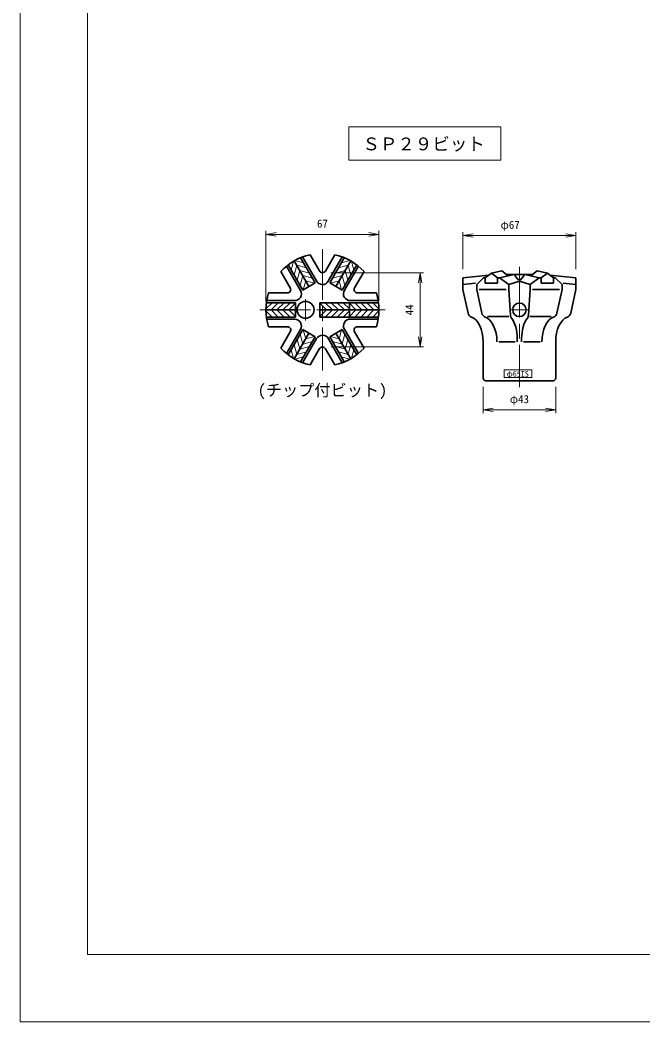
# Model space of a CAD drawing. Units: millimetres at full size, sheet at 1:2.5. Extents: x 3771 to 5451, y -1747 to -544.
# Drawn here: x 3771 to 4140, y -1732 to -1138 of the extents above; entities that cross this region are included whole.
import ezdxf
from ezdxf.enums import TextEntityAlignment as Align

# ---------------------------------------------------------------- set-up
doc = ezdxf.new("R2010")
doc.units = ezdxf.units.MM
doc.header["$LTSCALE"] = 2.5
doc.linetypes.add('CHAIN', pattern=[18.5, 12, -1.5, 3.5, -1.5])
for name, color, linetype, lineweight in [('1外形線', 7, 'Continuous', 35), ('2細い実線', 3, 'Continuous', 20), ('4中心線', 1, 'CHAIN', 18), ('6寸法線', 4, 'Continuous', 18), ('7 枠・タイトル', 7, 'Continuous', 13), ('Defpoints_9', 7, 'Continuous', 13)]:
    doc.layers.add(name, color=color, linetype=linetype, lineweight=lineweight)
doc.styles.add('ＭＳ ゴシック', font='')
doc.styles.get('ＭＳ ゴシック').set_extended_font_data('MS Gothic')
pattern_1 = [(45, (3646.28, -1174.536), (-1.76777, 1.76777), [])]
pattern_2 = [(315, (3646.28, -1445.657), (1.76777, 1.76777), [])]
pattern_3 = [(105, (3680.966, -1505.735), (-2.41481, -0.64705), [])]
pattern_4 = [(75, (4219.934, -1505.735), (-2.41481, 0.64705), [])]
pattern_5 = [(165, (3985.136, -1641.295), (-0.64705, -2.41481), [])]
pattern_6 = [(15, (3915.764, -1641.295), (-0.64705, 2.41481), [])]
pattern_7 = [(345, (3915.764, -978.897), (0.64705, 2.41481), [])]
pattern_8 = [(195, (3985.136, -978.897), (0.64705, -2.41481), [])]
pattern_9 = [(255, (3680.966, -1114.457), (2.41481, -0.64705), [])]
pattern_10 = [(285, (4219.934, -1114.457), (2.41481, 0.64705), [])]
pattern_11 = [(45, (3628.78, -1174.536), (-1.76777, 1.76777), [])]
pattern_12 = [(315, (3628.78, -1445.657), (1.76777, 1.76777), [])]
pattern_13 = [(225, (4254.62, -1445.657), (1.76777, -1.76777), [])]
pattern_14 = [(135, (4254.62, -1174.536), (-1.76777, -1.76777), [])]

# ---------------------------------------------------------------- blocks, each defined once
blk = doc.blocks.new('open_arrow')
at = {"color": 0, "linetype": 'Continuous', "lineweight": -2}
blk.add_lwpolyline([(7.5, 1.25), (0, 0), (7.5, -1.25)], dxfattribs=at)

msp = doc.modelspace()

# ---------------------------------------------------------------- hatches: boundary and pattern name
at = {"layer": '2細い実線'}
h = msp.add_hatch(dxfattribs=at)
h.set_pattern_fill('USER', color=256, style=0, pattern_type=2)
h.set_pattern_definition(pattern_4)
h.paths.add_polyline_path([(3930.155, -1283.444, -0.03181), (3933.7, -1281.084), (3942.45, -1296.24), (3938.769, -1298.365)])
h = msp.add_hatch(dxfattribs=at)
h.set_pattern_fill('USER', color=256, style=0, pattern_type=2)
h.set_pattern_definition(pattern_4)
h.paths.add_polyline_path([(3930.155, -1283.444, -0.03181), (3933.7, -1281.084), (3942.45, -1296.24), (3938.769, -1298.365)])
h = msp.add_hatch(dxfattribs=at)
h.set_pattern_fill('USER', color=256, style=0, pattern_type=2)
h.set_pattern_definition(pattern_5)
h.paths.add_polyline_path([(3937.516, -1279.194, 0.03181), (3933.7, -1281.084), (3942.45, -1296.24), (3946.13, -1294.115)])
h = msp.add_hatch(dxfattribs=at)
h.set_pattern_fill('USER', color=256, style=0, pattern_type=2)
h.set_pattern_definition(pattern_5)
h.paths.add_polyline_path([(3937.516, -1279.194, 0.03181), (3933.7, -1281.084), (3942.45, -1296.24), (3946.13, -1294.115)])
h = msp.add_hatch(dxfattribs=at)
h.set_pattern_fill('USER', color=256, style=0, pattern_type=2)
h.set_pattern_definition(pattern_6)
h.paths.add_polyline_path([(3963.384, -1279.194, -0.03181), (3967.2, -1281.084), (3958.45, -1296.24), (3954.769, -1294.115)])
h = msp.add_hatch(dxfattribs=at)
h.set_pattern_fill('USER', color=256, style=0, pattern_type=2)
h.set_pattern_definition(pattern_6)
h.paths.add_polyline_path([(3963.384, -1279.194, -0.03181), (3967.2, -1281.084), (3958.45, -1296.24), (3954.769, -1294.115)])
h = msp.add_hatch(dxfattribs=at)
h.set_pattern_fill('USER', color=256, style=0, pattern_type=2)
h.set_pattern_definition(pattern_3)
h.paths.add_polyline_path([(3970.745, -1283.444, 0.03181), (3967.2, -1281.084), (3958.45, -1296.24), (3962.13, -1298.365)])
h = msp.add_hatch(dxfattribs=at)
h.set_pattern_fill('USER', color=256, style=0, pattern_type=2)
h.set_pattern_definition(pattern_3)
h.paths.add_polyline_path([(3970.745, -1283.444, 0.03181), (3967.2, -1281.084), (3958.45, -1296.24), (3962.13, -1298.365)])
h = msp.add_hatch(dxfattribs=at)
h.set_pattern_fill('USER', color=256, style=0, pattern_type=2)
h.set_pattern_definition(pattern_13)
h.paths.add_polyline_path([(3917.221, -1305.846, 0.03181), (3916.95, -1310.096), (3934.45, -1310.096), (3934.45, -1305.846)])
h = msp.add_hatch(dxfattribs=at)
h.set_pattern_fill('USER', color=256, style=0, pattern_type=2)
h.set_pattern_definition(pattern_13)
h.paths.add_polyline_path([(3917.221, -1305.846, 0.03181), (3916.95, -1310.096), (3934.45, -1310.096), (3934.45, -1305.846)])
h = msp.add_hatch(dxfattribs=at)
h.set_pattern_fill('USER', color=256, style=0, pattern_type=2)
h.set_pattern_definition(pattern_12)
h.paths.add_polyline_path([(3966.179, -1305.846, -0.03181), (3966.45, -1310.096), (3948.95, -1310.096), (3948.95, -1305.846)])
h = msp.add_hatch(dxfattribs=at)
h.set_pattern_fill('USER', color=256, style=0, pattern_type=2)
h.set_pattern_definition(pattern_12)
h.paths.add_polyline_path([(3966.179, -1305.846, -0.03181), (3966.45, -1310.096), (3948.95, -1310.096), (3948.95, -1305.846)])
h = msp.add_hatch(dxfattribs=at)
h.set_pattern_fill('USER', color=256, style=0, pattern_type=2)
h.set_pattern_definition(pattern_2)
h.paths.add_polyline_path([(3983.679, -1305.846, -0.03181), (3983.95, -1310.096), (3966.45, -1310.096), (3966.45, -1305.846)])
h = msp.add_hatch(dxfattribs=at)
h.set_pattern_fill('USER', color=256, style=0, pattern_type=2)
h.set_pattern_definition(pattern_2)
h.paths.add_polyline_path([(3983.679, -1305.846, -0.03181), (3983.95, -1310.096), (3966.45, -1310.096), (3966.45, -1305.846)])
h = msp.add_hatch(dxfattribs=at)
h.set_pattern_fill('USER', color=256, style=0, pattern_type=2)
h.set_pattern_definition(pattern_14)
h.paths.add_polyline_path([(3917.221, -1314.346, -0.03181), (3916.95, -1310.096), (3934.45, -1310.096), (3934.45, -1314.346)])
h = msp.add_hatch(dxfattribs=at)
h.set_pattern_fill('USER', color=256, style=0, pattern_type=2)
h.set_pattern_definition(pattern_14)
h.paths.add_polyline_path([(3917.221, -1314.346, -0.03181), (3916.95, -1310.096), (3934.45, -1310.096), (3934.45, -1314.346)])
h = msp.add_hatch(dxfattribs=at)
h.set_pattern_fill('USER', color=256, style=0, pattern_type=2)
h.set_pattern_definition(pattern_11)
h.paths.add_polyline_path([(3966.179, -1314.346, 0.03181), (3966.45, -1310.096), (3948.95, -1310.096), (3948.95, -1314.346)])
h = msp.add_hatch(dxfattribs=at)
h.set_pattern_fill('USER', color=256, style=0, pattern_type=2)
h.set_pattern_definition(pattern_11)
h.paths.add_polyline_path([(3966.179, -1314.346, 0.03181), (3966.45, -1310.096), (3948.95, -1310.096), (3948.95, -1314.346)])
h = msp.add_hatch(dxfattribs=at)
h.set_pattern_fill('USER', color=256, style=0, pattern_type=2)
h.set_pattern_definition(pattern_1)
h.paths.add_polyline_path([(3983.679, -1314.346, 0.03181), (3983.95, -1310.096), (3966.45, -1310.096), (3966.45, -1314.346)])
h = msp.add_hatch(dxfattribs=at)
h.set_pattern_fill('USER', color=256, style=0, pattern_type=2)
h.set_pattern_definition(pattern_1)
h.paths.add_polyline_path([(3983.679, -1314.346, 0.03181), (3983.95, -1310.096), (3966.45, -1310.096), (3966.45, -1314.346)])
h = msp.add_hatch(dxfattribs=at)
h.set_pattern_fill('USER', color=256, style=0, pattern_type=2)
h.set_pattern_definition(pattern_10)
h.paths.add_polyline_path([(3930.155, -1336.748, 0.03181), (3933.7, -1339.108), (3942.45, -1323.952), (3938.769, -1321.827)])
h = msp.add_hatch(dxfattribs=at)
h.set_pattern_fill('USER', color=256, style=0, pattern_type=2)
h.set_pattern_definition(pattern_10)
h.paths.add_polyline_path([(3930.155, -1336.748, 0.03181), (3933.7, -1339.108), (3942.45, -1323.952), (3938.769, -1321.827)])
h = msp.add_hatch(dxfattribs=at)
h.set_pattern_fill('USER', color=256, style=0, pattern_type=2)
h.set_pattern_definition(pattern_8)
h.paths.add_polyline_path([(3937.516, -1340.998, -0.03181), (3933.7, -1339.108), (3942.45, -1323.952), (3946.13, -1326.077)])
h = msp.add_hatch(dxfattribs=at)
h.set_pattern_fill('USER', color=256, style=0, pattern_type=2)
h.set_pattern_definition(pattern_8)
h.paths.add_polyline_path([(3937.516, -1340.998, -0.03181), (3933.7, -1339.108), (3942.45, -1323.952), (3946.13, -1326.077)])
h = msp.add_hatch(dxfattribs=at)
h.set_pattern_fill('USER', color=256, style=0, pattern_type=2)
h.set_pattern_definition(pattern_7)
h.paths.add_polyline_path([(3963.384, -1340.998, 0.03181), (3967.2, -1339.108), (3958.45, -1323.952), (3954.769, -1326.077)])
h = msp.add_hatch(dxfattribs=at)
h.set_pattern_fill('USER', color=256, style=0, pattern_type=2)
h.set_pattern_definition(pattern_7)
h.paths.add_polyline_path([(3963.384, -1340.998, 0.03181), (3967.2, -1339.108), (3958.45, -1323.952), (3954.769, -1326.077)])
h = msp.add_hatch(dxfattribs=at)
h.set_pattern_fill('USER', color=256, style=0, pattern_type=2)
h.set_pattern_definition(pattern_9)
h.paths.add_polyline_path([(3970.745, -1336.748, -0.03181), (3967.2, -1339.108), (3958.45, -1323.952), (3962.13, -1321.827)])
h = msp.add_hatch(dxfattribs=at)
h.set_pattern_fill('USER', color=256, style=0, pattern_type=2)
h.set_pattern_definition(pattern_9)
h.paths.add_polyline_path([(3970.745, -1336.748, -0.03181), (3967.2, -1339.108), (3958.45, -1323.952), (3962.13, -1321.827)])

# ---------------------------------------------------------------- linework, layer by layer
at = {"layer": '1外形線'}
for p, q in [((3933.7, -1281.084), (3942.45, -1296.24)), ((3937.516, -1279.194), (3946.13, -1294.115)), ((3938.69, -1278.728), (3946.893, -1292.936)), ((3943.124, -1277.407), (3948.665, -1287.005)), ((3957.776, -1277.407), (3952.183, -1287.095)), ((3962.209, -1278.728), (3953.915, -1293.094)), ((3963.384, -1279.194), (3954.769, -1294.115)), ((3967.2, -1281.084), (3958.45, -1296.24)), ((3925.803, -1287.407), (3931.397, -1297.095)), ((3929.164, -1284.228), (3937.458, -1298.594)), ((3930.155, -1283.444), (3938.769, -1298.365)), ((3970.745, -1283.444), (3962.13, -1298.365)), ((3971.736, -1284.228), (3963.533, -1298.436)), ((3975.096, -1287.407), (3969.555, -1297.005)), ((4046.942, -1291.096), (4050.623, -1288.296)), ((4050.623, -1288.296), (4056.806, -1286.896)), ((4050.623, -1288.296), (4054.304, -1291.096)), ((4056.806, -1286.896), (4060.486, -1289.896)), ((4077.669, -1286.896), (4073.989, -1289.896)), ((4083.852, -1288.296), (4077.669, -1286.896)), ((4083.852, -1288.296), (4080.172, -1291.096)), ((4087.533, -1291.096), (4083.852, -1288.296)), ((3938.769, -1298.365), (3946.13, -1294.115)), ((3954.769, -1294.115), (3962.13, -1298.365)), ((4049.13, -1289.432), (4033.738, -1291.096)), ((4033.738, -1291.096), (4033.738, -1298.096)), ((4041.284, -1294.28), (4033.738, -1295.096)), ((4045.952, -1291.096), (4041.89, -1295.096)), ((4045.952, -1291.096), (4047.362, -1290.777)), ((4046.942, -1291.096), (4045.952, -1291.096)), ((4046.942, -1291.096), (4046.942, -1294.296)), ((4054.304, -1294.296), (4046.942, -1294.296)), ((4054.304, -1291.096), (4054.304, -1294.296)), ((4055.478, -1291.096), (4054.304, -1291.096)), ((4055.478, -1291.096), (4064.093, -1289.096)), ((4055.478, -1291.096), (4060.943, -1295.096)), ((4074.97, -1289.096), (4059.505, -1289.096)), ((4060.943, -1295.096), (4067.238, -1293.096)), ((4064.512, -1289.63), (4066.777, -1292.511)), ((4073.533, -1295.096), (4067.238, -1293.096)), ((4069.963, -1289.63), (4067.698, -1292.511)), ((4078.997, -1291.096), (4070.382, -1289.096)), ((4078.997, -1291.096), (4073.533, -1295.096)), ((4078.997, -1291.096), (4080.172, -1291.096)), ((4080.172, -1291.096), (4080.172, -1294.296)), ((4080.172, -1294.296), (4087.533, -1294.296)), ((4085.345, -1289.432), (4100.738, -1291.096)), ((4088.523, -1291.096), (4087.113, -1290.777)), ((4087.533, -1291.096), (4087.533, -1294.296)), ((4087.533, -1291.096), (4088.523, -1291.096)), ((4088.523, -1291.096), (4092.585, -1295.096)), ((4093.191, -1294.28), (4100.738, -1295.096)), ((4100.738, -1291.096), (4100.738, -1298.096)), ((3918.477, -1300.096), (3929.56, -1300.096)), ((3982.422, -1300.096), (3971.236, -1300.096)), ((4033.738, -1298.096), (4036.811, -1312.144)), ((4041.89, -1295.096), (4041.89, -1298.096)), ((4041.89, -1298.096), (4044.963, -1312.144)), ((4043.402, -1298.096), (4059.463, -1298.096)), ((4060.943, -1295.096), (4060.943, -1298.096)), ((4060.943, -1298.096), (4061.908, -1313.339)), ((4073.533, -1298.096), (4072.567, -1313.339)), ((4073.533, -1295.096), (4073.533, -1298.096)), ((4091.073, -1298.096), (4075.013, -1298.096)), ((4092.585, -1298.096), (4089.512, -1312.144)), ((4092.585, -1295.096), (4092.585, -1298.096)), ((4100.738, -1298.096), (4097.665, -1312.144)), ((3917.221, -1305.846), (3934.45, -1305.846)), ((3917.404, -1304.596), (3933.81, -1304.596)), ((3934.45, -1314.346), (3934.45, -1305.846)), ((3983.679, -1305.846), (3948.95, -1305.846)), ((3948.95, -1305.846), (3948.95, -1314.346)), ((3966.45, -1305.846), (3966.45, -1314.346)), ((3983.495, -1304.596), (3966.907, -1304.596)), ((3916.95, -1310.096), (3934.45, -1310.096)), ((3966.45, -1310.096), (3948.95, -1310.096)), ((3983.95, -1310.096), (3966.45, -1310.096)), ((3917.221, -1314.346), (3934.45, -1314.346)), ((3917.404, -1315.596), (3933.993, -1315.596)), ((3983.679, -1314.346), (3948.95, -1314.346)), ((3983.495, -1315.596), (3967.089, -1315.596)), ((4061.03, -1314.096), (4048.323, -1314.096)), ((4073.445, -1314.096), (4086.152, -1314.096)), ((3918.477, -1320.096), (3929.664, -1320.096)), ((3925.803, -1332.785), (3931.345, -1323.187)), ((3929.164, -1335.964), (3937.367, -1321.756)), ((3930.155, -1336.748), (3938.769, -1321.827)), ((3933.7, -1339.108), (3942.45, -1323.952)), ((3946.13, -1326.077), (3938.769, -1321.827)), ((3962.13, -1321.827), (3954.769, -1326.077)), ((3967.2, -1339.108), (3958.45, -1323.952)), ((3970.745, -1336.748), (3962.13, -1321.827)), ((3971.736, -1335.964), (3963.441, -1321.598)), ((3975.096, -1332.785), (3969.503, -1323.097)), ((3982.422, -1320.096), (3971.34, -1320.096)), ((3937.516, -1340.998), (3946.13, -1326.077)), ((3938.69, -1341.464), (3946.985, -1327.098)), ((3962.209, -1341.464), (3954.007, -1327.256)), ((3963.384, -1340.998), (3954.769, -1326.077)), ((4045.738, -1329.096), (4045.738, -1350.596)), ((4055.004, -1329.096), (4064.72, -1329.096)), ((4065.922, -1326.976), (4065.922, -1329.096)), ((4068.553, -1326.976), (4068.553, -1329.096)), ((4079.471, -1329.096), (4069.755, -1329.096)), ((4088.738, -1329.096), (4088.738, -1350.596)), ((3943.124, -1342.785), (3948.717, -1333.097)), ((3957.776, -1342.785), (3952.235, -1333.187)), ((4047.238, -1352.096), (4087.238, -1352.096))]:
    msp.add_line(p, q, dxfattribs=at)
for centre, radius in [((3940.45, -1310.096), 5), ((4067.238, -1310.096), 4)]:
    msp.add_circle(centre, radius, dxfattribs=at)
for centre, radius, start, end in [((3950.45, -1310.096), 33.5, 102.63196, 137.36792), ((3950.45, -1310.096), 33.5, 42.63208, 77.36804), ((3950.448, -1286.093), 2.003, 207.07018, 330), ((3950.447, -1291.092), 4.004, 207.41659, 330), ((3950.45, -1310.096), 33.5, 162.6319, 197.36786), ((3929.662, -1298.096), 2.003, 267.07018, 30), ((3933.991, -1300.596), 4.004, 267.41659, 30), ((3966.907, -1300.592), 4.004, 147.41659, 270), ((3971.236, -1298.093), 2.003, 147.07018, 270), ((3950.45, -1310.096), 33.5, 342.63214, 17.3681), ((4039.741, -1311.503), 3, 192.33909, 251.7285), ((4047.894, -1311.503), 3, 192.33909, 251.7285), ((4086.581, -1311.503), 3, 288.2715, 347.66091), ((4094.734, -1311.503), 3, 288.2715, 347.66091), ((3933.993, -1319.6), 4.004, 327.41659, 90), ((3966.909, -1319.596), 4.004, 87.41659, 210), ((4064.902, -1313.149), 3, 183.62463, 217.16401), ((4069.573, -1313.149), 3, 322.83599, 356.37537), ((3929.664, -1322.099), 2.003, 327.07018, 90), ((3971.237, -1322.096), 2.003, 87.07018, 210), ((3950.452, -1329.1), 4.004, 27.41659, 150), ((3950.45, -1310.096), 33.5, 222.63196, 257.36792), ((3950.451, -1334.099), 2.003, 27.07018, 150), ((3950.45, -1310.096), 33.5, 282.63208, 317.36804), ((4047.238, -1350.596), 1.5, 180, 270), ((4087.238, -1350.596), 1.5, 270, 0)]:
    msp.add_arc(centre, radius, start, end, dxfattribs=at)
for centre, start_param, end_param in [((4037.238, -1329.096), 4.712389, 6.0982292), ((4045.39, -1329.096), 4.712389, 6.0982292), ((4057.422, -1326.976), 4.712389, 5.6412666), ((4077.053, -1326.976), 0.6419187, 1.5707963), ((4089.085, -1329.096), 0.1849561, 1.5707963), ((4097.238, -1329.096), 0.1849561, 1.5707963)]:
    msp.add_ellipse(centre, major_axis=(0, 15), ratio=0.566667, start_param=start_param, end_param=end_param, dxfattribs=at)
at = {"layer": '4中心線'}
for p, q in [((3950.45, -1274.211), (3950.45, -1345.981)), ((4067.238, -1284.661), (4067.238, -1355.844)), ((3940.45, -1303.837), (3940.45, -1316.355)), ((3913.295, -1310.096), (3987.604, -1310.096)), ((4072.169, -1310.096), (4062.306, -1310.096))]:
    msp.add_line(p, q, dxfattribs=at)
at = {"layer": '6寸法線'}
for p, q in [((3916.95, -1305.016), (3916.95, -1263.329)), ((3983.95, -1305.016), (3983.95, -1263.329)), ((4033.738, -1286.016), (4033.738, -1264.096)), ((4100.738, -1286.016), (4100.738, -1264.096)), ((3916.95, -1265.329), (3983.95, -1265.329)), ((4033.738, -1266.096), (4100.738, -1266.096)), ((3955.477, -1288.095), (4010.398, -1288.095)), ((4008.398, -1288.095), (4008.398, -1332.096)), ((3955.53, -1332.096), (4010.398, -1332.096)), ((4045.738, -1355.676), (4045.738, -1371.425)), ((4088.738, -1355.676), (4088.738, -1371.425)), ((4045.738, -1369.425), (4088.738, -1369.425))]:
    msp.add_line(p, q, dxfattribs=at)
for points in [[(3966.154, -1201.543), (4056.154, -1201.543), (4056.154, -1221.35), (3966.154, -1221.35)], [(4058.25, -1345.603), (4074.666, -1345.603), (4074.666, -1350.222), (4058.25, -1350.222)]]:
    msp.add_lwpolyline(points, close=True, dxfattribs=at)
at = {"layer": '7 枠・タイトル'}
for p, q in [((3811.154, -584.275), (3811.154, -1692.275)), ((3811.154, -1692.275), (5411.154, -1692.275))]:
    msp.add_line(p, q, dxfattribs=at)
at = {"layer": 'Defpoints_9'}
for p, q in [((3771.154, -544.275), (3771.154, -1732.275)), ((3771.154, -1732.275), (5451.154, -1732.275))]:
    msp.add_line(p, q, dxfattribs=at)

# ---------------------------------------------------------------- block references
at = {"layer": '6寸法線', "xscale": 0.8, "yscale": 0.8}
for p in [(3916.95, -1265.329), (4033.738, -1266.096), (4045.738, -1369.425)]:
    msp.add_blockref('open_arrow', p, dxfattribs=at)
for p, rotation in [((3983.95, -1265.329), 180), ((4100.738, -1266.096), 180), ((4008.398, -1288.095), 270), ((4008.398, -1332.096), 90), ((4088.738, -1369.425), 180)]:
    msp.add_blockref('open_arrow', p, dxfattribs=dict(at, rotation=rotation))

# ---------------------------------------------------------------- texts
at = {"layer": '6寸法線', "style": 'ＭＳ ゴシック'}
msp.add_text('ＳＰ２９ビット', height=7.595, dxfattribs=at).set_placement((4046.705, -1211.726), align=Align.MIDDLE_RIGHT)
for s, height, p in [('67', 4.747, (3950.45, -1258.929)), ('φ67', 4.747, (4061.738, -1259.696)), ('(チップ付ビット)', 7.038, (3950.45, -1357.722)), ('φ43', 4.747, (4067.238, -1363.025))]:
    msp.add_text(s, height=height, dxfattribs=at).set_placement(p, align=Align.MIDDLE_CENTER)
msp.add_text('44', height=4.747, rotation=90, dxfattribs=at).set_placement((4001.998, -1310.096), align=Align.MIDDLE_CENTER)
msp.add_text('φ65IS', height=3.323, dxfattribs=at).set_placement((4059.687, -1350.707), align=Align.BOTTOM_LEFT)

doc.saveas('drawing.dxf')
